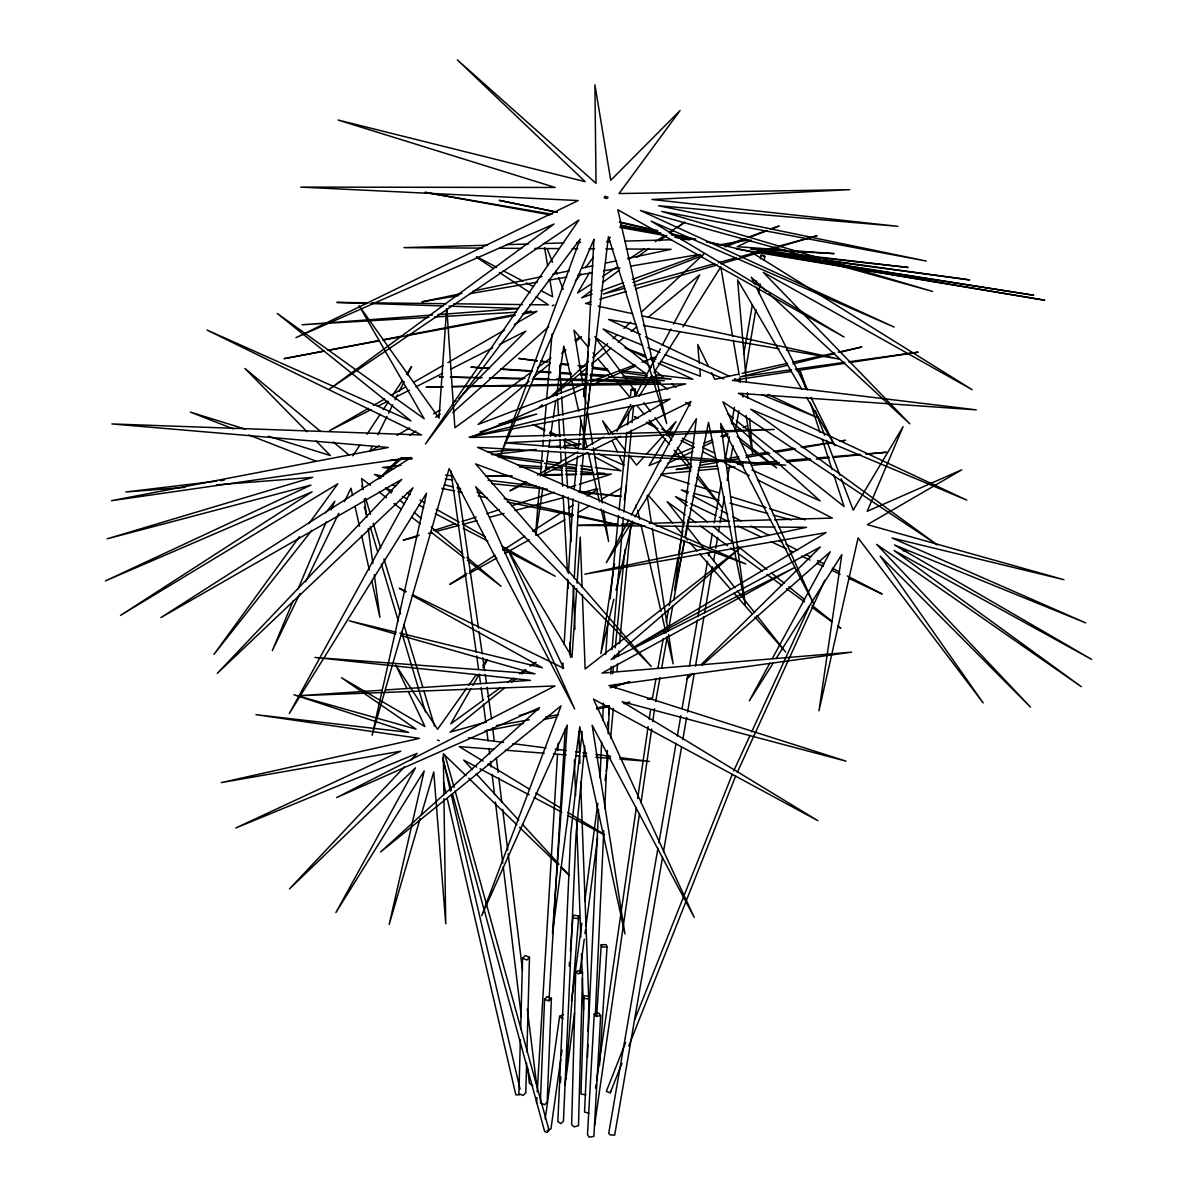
<?xml version="1.0" encoding="UTF-8"?>
<svg xmlns="http://www.w3.org/2000/svg" width="1197" height="1197" viewBox="0 0 1197 1197"><rect width="100%" height="100%" fill="white"/><g stroke="black" fill="none" stroke-linecap="round" stroke-linejoin="round"><path stroke-width="1.5" d="M588.146 1031.395L588.999 996.368L584.076 995.605L580.964 1094.088L585.887 1094.836M587.518 1057.22L587.832 1044.308M520.366 1039.894L518.899 1093.684L523.179 1095.45L525.797 1092.726L526.605 1063.041M520.665 1028.762L522.58 958.273L525.214 955.55L529.478 957.316L526.919 1051.924M575.727 971.59L571.642 1124.641L574.156 1126.886L578.495 1125.704L582.58 972.652L580.066 970.408L575.727 971.59L578.226 973.834L582.58 972.652M540.416 1101.255L544.575 999.36L547.044 996.637L551.413 998.253L547.164 1102.003L544.71 1104.726L540.341 1103.11M598.53 809.501L584.54 1112.013L588.879 1113.225M599.996 777.751L601.642 742.275M602.675 719.861L603.453 703.058M605.697 654.505L608.031 621.034M595.373 1013.739L603.737 830.793M604.754 808.394L607.403 750.534M608.166 733.731L609.363 707.592M610.904 673.986L611.248 666.52M612.011 649.717L623.383 517.583M594.251 1013.874L587.488 1134.636L589.178 1137.15L593.892 1136.387L600.655 1015.64L598.964 1013.111L594.251 1013.874L595.941 1016.403L600.655 1015.64M549.064 999.585L565.208 729.227M569.667 654.639L573.782 585.662M574.231 578.196L578.675 503.623M536.54 1103.065L536.884 1097.484M537.214 1091.888L557.518 754.319M557.742 750.579L558.191 743.128M562.68 668.525L563.024 662.929M564.146 644.285L567.947 580.874M568.395 573.408L573.124 498.82M596.734 1015.146L601.223 944.777L606.146 944.613L607.029 946.932L599.488 1065.435M446.616 308.871L439.015 418.217L359.01 305.594L424.217 418.785L277.24 313.449L410.96 420.925L207.006 330.058L421.568 434.975L111.905 423.947L388.307 447.469L111.501 500.69L411.155 457.478L160.907 617.577L401.803 479.428L217.3 673.327L413.01 487.807L289.345 713.457L426.536 493.179L372.117 735.257L449.114 468.625L574.68 708.968L475.718 486.73L651.288 666.49L475.643 463.927L745.836 563.967L477.498 447.349L785.651 465.154L504.79 442.83L774.13 429.454L470.496 437.474L586.291 387.409M576.7 588.744L571.986 657.078L507.528 549.004L563.637 668.24L412.696 594.804M577.074 583.208L580.261 537.049L582.101 587.218M560.391 1082.567L560.809 1077.016M569.218 965.994L569.503 962.298M570.341 951.196L572.869 917.89L573.827 915.211L578.75 915.929L565.179 1085.125M535.658 533.428L539.473 486.835M540.55 473.788L542.391 451.434M542.84 445.838L543.303 440.242M543.603 436.516L546.206 404.84M546.67 399.244L552.026 334.023M623.891 512.002L628.994 456.192M629.323 452.466L631.358 430.142M632.046 422.706L633.572 405.963M634.59 394.801L635.098 389.205L632.39 388.412L631.103 389.833L630.55 395.384M579.752 492.476L583.493 453.483M583.852 449.773L584.914 438.641M587.054 416.361L587.413 412.636M587.772 408.925L589.193 394.067M589.552 390.357L590.091 384.791M590.794 377.369L591.153 373.644M591.872 366.222L592.231 362.511M610.545 738.07L613.358 708.429M615.303 688.036L615.647 684.34M616.889 671.367L617.592 663.961M618.295 656.54L618.819 650.988M619.522 643.567L630.819 524.989M584.749 746.015L576.056 834.174L563.443 1121.2L560.959 1123.639L557.847 1121.664L570.67 834.593L582.251 731.621M610.246 598.844L618.55 515.608M619.103 510.057L626.854 432.371M627.587 424.98L628.889 412.022M607.552 725.696L607.926 721.986M608.66 714.564L609.393 707.158M612.699 673.791L613.433 666.37M614.166 658.948L614.525 655.253M615.258 647.831L624.984 549.573M574.081 489.528L577.523 456.072M578.286 448.636L579.243 439.344M579.632 435.633L581.158 420.76M583.642 396.596L588.236 351.978M588.804 346.397L589.567 338.96M565.837 1079.395L574.56 1012.976M579.887 972.383L584.256 939.181M584.974 933.645L585.468 929.949M585.946 926.269L597.587 837.705M605.098 780.519L605.817 774.983M606.31 771.302L608.241 756.534M571.493 1000.737L581.817 923.231M584.764 901.087L597.797 803.277M545.189 1118.896L559.612 1016.313L563.443 1014.637M560.735 1059.195L550.949 1128.816L547.119 1130.477M561.243 1055.53L562.021 1050.038M594.55 1125.494L639.437 813.87M641.023 802.813L651.647 729.048M652.709 721.671L654.564 708.774M595.552 1088.133L596.091 1084.452M596.615 1080.756L636.31 807.751M637.657 798.534L648.116 726.594M649.178 719.217L650.525 709.986M535.852 535.358L542.914 487.583M544.545 476.556L548.346 450.835M548.884 447.154L549.977 439.808M550.515 436.127L552.685 421.434M553.238 417.753L555.677 401.219M556.485 395.698L563.817 346.083L578.764 411.244M613.418 571.238L600.864 653.592L613.852 599.173M613.986 567.573L614.54 563.907M624.295 499.852L626.54 485.204M715.731 548.406L717.587 537.393M718.514 531.872L719.442 526.366M720.055 522.7L724.365 496.979M727.148 480.446L729.616 465.753M730.23 462.087L733.013 445.553M735.467 430.86L738.863 410.661M745.342 372.087L755.831 309.649M758.599 293.115L760.14 283.928M764.15 260.063L764.778 256.382L763.866 255.44L761.038 255.245L760.394 258.911M657.961 848.179L608.734 1133.215L610.141 1134.906L614.674 1135.145L662.525 857.411M658.919 842.673L676.066 743.367M677.337 736.005L680.824 715.776M682.095 708.429L687.811 675.332M689.412 666.13L697.342 620.166M697.986 616.485L707.517 561.318M708.459 555.797L709.103 552.116M663.467 851.89L681.542 747.048M682.799 739.686L686.614 717.616M687.557 712.095L694.215 673.477M695.487 666.116L704.031 616.455M704.674 612.774L712.589 566.794M713.547 561.273L714.804 553.912M709.746 548.45L712.305 533.787M714.235 522.805L721.282 482.481M725.457 458.66L729.302 436.666M731.547 423.843L734.434 407.354M738.923 381.693L739.551 378.028M743.726 354.207L752.389 304.726M755.906 284.572L756.549 280.906M655.702 701.397L659.966 677.487M661.612 668.285L666.864 638.854M668.165 631.492L672.774 605.742M673.746 600.221L681.302 557.907M681.961 554.226L684.265 541.343M685.238 535.822L688.2 519.274M652.32 698.958L655.986 678.819M657.976 667.836L663.288 638.555M664.275 633.063L664.948 629.398M666.28 622.081L668.599 609.258M669.258 605.592L677.891 557.997M678.564 554.346L681.213 539.697M681.886 536.032L682.874 530.54M683.547 526.875L684.205 523.224M684.579 541.164L674.629 590.525L696.415 418.711L635.023 516.82M685.327 537.513L708.534 422.332L745.252 604.335L720.639 423.424L813.362 603.228L722.853 401.818L937.326 544.889L750.699 409.209L966.772 500.122L738.414 393.304L976.228 409.853L732.384 380.407L791.247 371.459M616.021 590.106L632.465 521.174M635.487 508.471L636.355 504.85M420.117 818.598L389.16 924.503L424.157 770.973L335.863 912.608L415.449 767.861L289.465 888.922L404.391 766.918M421.164 815.022L433.748 771.93L445.748 923.815L443.967 798.594M588.999 996.368L588.251 998.956L583.313 998.193M625.627 1042.452L606.325 1091.395L610.246 1092.801L610.979 1090.557M578.75 915.929L577.792 918.608L572.869 917.89M610.246 1092.801L621.901 1063.355M628.754 1046.028L735.721 775.821M634.575 1019.964L732.265 774.354M293.175 600.789L272.332 650.57L299.893 593.652M298.203 588.774L326.227 521.817M331.255 509.802L334.846 501.214L325.629 512.885M737.277 772.424L824.823 580.231M733.731 770.943L750.1 735.332M751.656 731.936L809.337 606.475M305.564 581.937L338.811 513.304M344.482 501.573L350.975 488.181L352.591 495.453M372.222 446.376L369.768 451.374L379.344 445.748M377.953 434.735L386.975 416.436M388.606 413.115L392.706 404.795M395.16 399.813L397.613 394.815M399.259 391.494L404.167 381.514M407.444 374.856L411.544 366.551L406.486 374.242M628.784 519.962L606.31 562.725L632.046 521.578M631.373 515.024L691.013 401.534L625.627 433.778M616.724 430.815L630.714 404.541M635.083 396.342L660.43 348.716M662.165 345.439L670.918 329.01M673.537 324.088L699.751 274.831L648.25 317.355M769.806 663.168L749.337 700.843L773.217 663.093M772.469 658.26L830.299 551.787L702.145 665.203M471.005 688.589L450.805 723.856L483.618 699.916M472.83 685.372L479.264 674.15M482.93 667.746L487.523 659.727M589.702 272.303L577.582 293.026L591.572 283.779M607.418 242.003L610.201 237.215M665.382 438.895L649.088 465.573L661.058 460.71M667.298 435.753L675.916 421.628L666.071 432.506M617.098 431.01L633.063 405.768M639.048 396.312L652.006 375.798M653.996 372.641L679.941 331.614M682.933 326.886L720.833 266.931L732.654 336.566M776.195 658.38L841.85 554.57L818.987 710.794L858.114 537.917L983.171 702.923L880.214 556.096L1030.497 707.128L876.653 544.381L1081.34 686.719L894.114 550.53L1091.634 659.397L894.503 544.964L1085.709 622.904L892.064 537.992L1063.938 579.692L867.376 524.63L961.745 469.837L867.212 511.314L903.107 426.596L853.237 510.176L841.237 478.785M352.816 455.833L359.893 445.06M366.985 434.287L380.152 414.267M383.19 409.643L388.247 401.953M392.302 395.788L402.431 380.407M466.621 688.305L437.578 729.272L395.713 664.933L406.785 688.26M468.775 685.268L476.301 674.644M482.75 665.532L487.059 659.472M299.474 536.63L213.949 654.385L311.819 530.391M309.335 523.044L337.838 483.797L120.493 615.408L312.103 491.787L105.366 580.919L310.921 485.114L107.191 538.815L312.716 477.364L216.507 484.89M575.338 281.1L580.964 273.679M585.453 267.739L593.323 257.34M635.098 389.205L633.812 390.626L631.103 389.833M643.926 456.97L636.535 465.124L628.634 454.8M646.38 454.247L663.617 435.214M551.413 998.253L548.944 1000.961L544.575 999.36M410.78 760.14L417.169 753.362L235.764 827.98L400.786 751.192L221.295 782.599L419.399 738.384L255.993 714.669L408.626 732.399L293.908 694.739L416.077 729.168L341.564 677.771L424.965 726.579L408.357 691.582M529.478 957.316L526.86 960.039L522.58 958.273M398.526 459.035L378.836 478.815L402.506 457.598M458.915 398.347L525.857 331.06L499.239 344.571M692.12 673.537L686.824 678.759L692.405 673.821M701.367 664.41L820.379 546.999L635.712 646.021L826.08 532.62L584.839 574.156L704.794 548.825M549.049 398.242L588.535 361.449M592.62 357.634L607.597 343.674M613.044 338.601L617.128 334.801M623.936 328.442L630.744 322.098M641.637 311.953L704.27 253.584M452.661 412.681L548.765 326.586M529.119 381.155L478.127 424.411L587.936 382.681M533.353 377.549L550.351 363.125M561.677 353.519L565.927 349.913M575.847 341.504L581.503 336.701M539.518 407.13L542.376 404.766M552.386 396.491L586.725 368.152M592.455 363.424L611.054 348.058M618.206 342.162L623.921 337.434M631.073 331.524L636.804 326.796M504.595 687.871L450.117 732.145L486.087 722.06M511.762 682.036L516.072 678.549M521.802 673.881L526.111 670.38M531.842 665.727L536.136 662.225M592.141 290.183L581.682 297.873L592.171 294.043M602.6 282.507L619.044 270.447M636.969 257.28L648.924 248.497M659.382 240.821L666.864 235.345M669.841 233.146L672.834 230.946M677.322 227.654L684.789 222.178L669.258 232.442M488.107 696.654L500.032 687.961M507.498 682.514L513.468 678.16M519.438 673.806L525.408 669.452M529.882 666.19L534.356 662.929M531.453 372.058L454.89 427.718L446.87 308.871M537.453 367.688L550.964 357.873M574.994 340.412L579.498 337.135M409.703 435.334L415.808 431.1M435.633 417.289L440.212 414.117M602.45 276.597L616.425 267.35M628.859 259.136L644.39 248.871M655.268 241.689L664.589 235.525M466.95 573.363L449.788 584.405L465.992 575.293M470.077 571.358L495.049 555.303M502.86 550.291L524.705 536.241M532.515 531.214L563.727 511.149M568.41 508.141L573.094 505.134M587.143 496.097L598.081 489.079M396.925 435.424L409.688 427.913M433.658 413.848L440.047 410.092M452.825 402.581L456.012 400.711M368.452 408.327L329.549 430.696L371.145 409.583M373.314 405.529L384.656 398.99M391.135 395.264L405.723 386.87M413.833 382.217L443.01 365.429M447.873 362.631L504.595 329.998M514.321 324.402L537.004 311.355L522.341 314.093M526.126 481.568L509.952 490.83L526.71 482.571M537.438 475.074L577.882 451.897M582.73 449.114L603.767 437.055M608.615 434.272L670.081 399.05L469.074 437.159L685.791 383.908L452.257 386.721M469.239 573.483L496.8 558.011M504.91 553.463L529.239 539.802M537.348 535.254L564.909 519.782M569.772 517.059L573.019 515.234M577.882 512.511L589.238 506.136M602.211 498.865L621.677 487.942M552.251 305.878L554.002 304.936M377.803 406.217L387.783 401.145M394.426 397.763L409.404 390.177M416.062 386.796L442.681 373.284M451 369.065L492.58 347.953M540.131 475.957L587.069 452.795M592.096 450.311L620.6 436.262M751.118 240.043L737.187 246.687L785.636 250.158M667.717 463.314L692.854 451.404M702.908 446.646L712.963 441.873M723.018 437.114L728.045 434.735M734.749 431.548L739.791 429.169M743.142 427.583L746.494 425.997M589.702 385.928L635.682 366.058M644.195 362.362L647.607 360.896M651.003 359.429L656.121 357.215M673.013 455.848L693.527 447.513M703.776 443.354L712.32 439.883M720.863 436.411L727.686 433.628M736.23 430.157L739.656 428.765M624.25 285.963L603.378 294.058L624.924 288.178M632.959 282.597L702.564 255.619M725.187 246.866L746.075 238.772M749.561 237.425L766.963 230.677M770.434 229.33L779.142 225.964L770.404 229.136M591.423 381.349L634.994 364.786M641.966 362.137L655.911 356.841M600.909 290.871L623.622 282.597M632.36 279.41L700.514 254.587M724.978 245.684L744.19 238.682M747.691 237.41L766.903 230.408M419.189 535.134L403.18 540.221L417.588 536.391M433.419 530.615L454.77 523.822M461.877 521.563L476.107 517.044M486.79 513.663L499.239 509.698M511.688 505.747L554.391 492.191M568.62 487.673L575.742 485.413M579.288 484.276L611.323 474.102L581.413 474.625M480.072 431.922L536.72 414.027L499.059 424.037M519.199 715.567L538.859 709.567M610.32 687.766L629.966 681.766L611.966 686.734M590.839 301.853L585.498 303.41L590.944 304.607M599.742 299.25L626.465 291.44M635.383 288.836L717.317 264.881M720.893 263.834L817.087 235.719L779.367 246.013M633.901 285.724L714.714 263.669M718.305 262.682L736.275 257.789M739.866 256.801L775.776 247.001M428.406 533.518L432.012 532.56M435.618 531.603L459.05 525.393M462.655 524.436L477.079 520.605M489.693 517.254L504.102 513.423M514.919 510.55L563.592 497.638M583.418 492.386L596.031 489.034M787.446 365.235L740.255 376.816L791.606 369.708M792.893 363.903L834.623 353.654M840.07 352.307L861.855 346.965L838.259 352.172M738.429 374.167L714.833 379.359L711.587 372.731M742.065 373.359L787.431 363.364M792.878 362.167L834.623 352.965M461.952 293.415L421.928 301.853L458.601 295.584M472.86 291.11L541.987 276.537M552.894 274.233L569.263 270.776M581.996 268.083L592.919 265.794M605.652 263.101L616.56 260.796M627.467 258.492L671.128 249.29L626.3 249.021M708.415 548.046L806.569 527.323L778.723 527.099M484.89 731.023L523.343 723.467M543.483 719.517L556.291 717.003M596.57 709.073L609.393 706.559M624.041 703.686L629.532 702.609M324.357 350.96L284.048 358.666L324.372 351.125M328.023 350.257L379.314 340.442M382.98 339.739L403.12 335.878M406.785 335.19L514.875 314.512M524.032 312.761L531.363 311.355L525.767 311.684M328.038 350.437L379.374 340.831M383.04 340.157L515.009 315.469M496.456 725.562L529.298 719.786M545.712 716.898L558.475 714.654M596.779 707.906L609.557 705.661M624.146 703.103L629.622 702.13M688.948 467.279L676.081 469.493L690.968 468.266M699.976 465.379L718.365 462.207M729.392 460.306L738.579 458.72M745.94 457.463L769.836 453.334M775.342 452.391L795.571 448.905M802.933 447.633L832.334 442.561M469.598 293.714L537.438 282.103M548.435 280.233L566.765 277.091M577.762 275.205L592.425 272.707M603.438 270.821L619.926 267.993M630.939 266.123L698.764 254.512M748.993 239.924L719.502 244.787L706.799 241.884M665.323 467.982L691.013 464.032M700.2 462.626L716.719 460.082M729.557 458.107L738.744 456.7M746.09 455.578L768.115 452.197M773.621 451.344L793.806 448.247M801.152 447.109L832.364 442.321M796.768 370.621L844.588 363.349M850.109 362.511L918.159 352.172L848.464 361.823M795.272 369.2L844.798 362.332M216.732 481.104L125.85 491.982L185.056 487.344M220.443 480.655L224.138 480.206M400.98 465.289L382.442 467.458L393.559 468.805M491.787 454.695L536.256 449.488M556.65 447.109L560.361 446.69M564.056 446.257L580.74 444.296M661.073 474.102L690.639 471.229M698.031 470.526L718.365 468.551M727.611 467.653L735.003 466.935M751.626 465.334L779.352 462.641M786.743 461.922L810.758 459.603M816.309 459.064L829.237 457.808M832.932 457.449L860.658 454.755M866.209 454.232L886.528 452.257L866.044 453.932M389.803 460.441L412.037 458.556M488.047 452.107L519.558 449.429M549.228 446.915L560.346 445.972M564.056 445.658L580.74 444.237M698.42 467.668L717.048 466.142M737.532 464.466L743.128 464.002M750.579 463.389L776.644 461.249M785.965 460.486L810.174 458.511M817.626 457.897L828.803 456.985M832.514 456.685L860.463 454.396M432.416 315.035L302.063 324.761L428.825 317.355M437.997 314.616L518.077 308.631M382.038 690.205L298.472 695.741L555.004 685.956L336.671 797.561L539.623 707.622L380.571 851.995L561.049 705.886L481.718 915.615L567.273 725.023L552.46 933.286L579.767 726.624L624.939 933.899L592.141 725.217L694.2 917.396L593.473 699.138L817.88 820.708L622.126 701.681L845.935 761.127L608.944 685.582L851.695 652.156L602.031 673.103L794.449 567.632L611.009 659.577L740.838 547.463L585.124 668.988L582.385 594.655M385.748 689.951L530.585 680.345L314.931 657.467L534.999 673.806L401.1 635.592M434.421 317.025L516.446 312.222M519.782 1094.746L515.847 1094.881L447.259 798.623M607.029 946.932L602.091 947.081L601.223 944.777M487.628 245.19L404.002 247.644L482.466 248.138M506.211 244.637L528.505 243.979M543.378 243.545L563.817 242.931M576.819 242.557L580.545 242.437M606.55 241.674L610.275 241.57M625.133 241.121L671.592 239.759M680.884 239.475L695.741 239.041L671.801 234.911M617.532 524.286L578.301 525.423L645.108 525.977M621.258 524.181L638.076 523.688M649.283 523.373L684.789 522.341M688.514 522.236L729.616 521.054M733.357 520.949L770.718 519.872M774.459 519.767L832.364 518.092L757.536 479.758M452.137 386.526L526.545 385.075M530.271 385L660.475 382.471L532.231 379.24M485.593 475.912L507.917 475.478M543.273 474.76L561.887 474.401M565.612 474.326L576.774 474.102M580.5 474.027L593.517 473.773M597.243 473.698L604.694 473.548L597.273 472.98M486.117 476.256L512.286 475.808M544.051 475.269L562.74 474.94M566.465 474.88L575.817 474.715M499.269 248.228L521.697 248.378M534.76 248.452L559.044 248.602M572.121 248.677L577.732 248.722M588.939 248.781L594.55 248.826M605.757 248.886L613.223 248.931M656.24 526.067L682.23 526.291M685.941 526.321L730.469 526.695M734.18 526.725L775.013 527.069M368.422 302.781L336.881 302.422L366.761 303.41M372.132 302.826L446.346 303.694M453.768 303.784L522.431 304.577M529.852 304.666L548.406 304.876L536.151 296.766M450.476 377.085L482.092 377.624M489.528 377.758L524.87 378.357M534.161 378.521L549.049 378.776M556.485 378.895L586.246 379.404M589.956 379.464L664.365 380.736L608.54 376.816M450.461 377.175L470.9 377.698M474.625 377.788L480.192 377.923M489.483 378.162L522.939 379M370.501 303.529L443.354 305.953M448.95 306.133L518.062 308.437M489.423 368.257L470.87 367.15L489.483 368.467M500.57 368.93L532.111 370.816M539.533 371.265L550.665 371.923M559.942 372.476L571.074 373.15M580.35 373.703L587.772 374.137M591.483 374.362L608.196 375.364M623.038 376.247L671.278 379.135L651.048 376.397M408.252 458.017L411.963 458.256M517.912 465.169L542.076 466.74M545.802 466.995L562.53 468.087M566.241 468.326L575.533 468.925M581.114 469.299L592.261 470.017L581.233 468.476M764.778 256.382L761.038 255.245M500.645 369.245L532.261 371.459M537.842 371.863L550.874 372.776M560.181 373.419L571.343 374.212M580.635 374.856L586.216 375.26M589.941 375.514L604.829 376.561M791.232 250.562L834.1 253.614L750.758 249.156L808.14 255.829M400.741 457.882L411.858 458.735M519.393 466.995L541.657 468.7M545.353 468.985L549.064 469.269M552.775 469.553L562.051 470.271M565.747 470.556L576.879 471.409M580.59 471.693L593.562 472.695M494.316 749.337L459.214 746.614L483.169 761.112M505.388 750.205L544.186 753.227M553.418 753.945L566.346 754.948M575.577 755.666L579.273 755.965M582.969 756.25L586.665 756.534M595.897 757.252L610.679 758.404M619.911 759.122L649.462 761.427L619.911 757.581M445.359 479.159L452.765 479.877M491.713 483.693L547.328 489.154M578.854 492.251L621.497 496.426L601.118 493.912M811.85 256.263L908.104 267.47L762.594 251.445L819.9 259.315M537.184 360.671L518.63 358.457L537.034 360.955M540.894 361.105L548.301 361.988M561.288 363.544L568.695 364.427M577.971 365.519L585.393 366.402M592.799 367.284L607.642 369.05M622.47 370.816L646.575 373.688M655.851 374.796L692.928 379.21L658.141 363.155M445.449 475.074L451.015 475.748M488.077 480.236L536.256 486.072M578.884 491.234L597.408 493.463M495.319 454.98L543.423 461.04M547.119 461.503L560.076 463.134M565.627 463.823L576.715 465.229M580.425 465.693L591.527 467.084M595.223 467.548L621.123 470.81L595.089 457.119M468.506 737.861L503.593 742.439M512.825 743.636L546.056 747.96M555.288 749.172L566.361 750.609M575.592 751.806L579.288 752.285M582.984 752.763L586.68 753.257M595.911 754.454L610.679 756.369M819.87 259.839L757.013 251.43L1033.684 295.24L780.085 255.634L1044.682 300.208L736.245 248.931M823.581 260.333L969.66 279.903L823.596 259.824M540.7 361.449L546.221 362.197M560.929 364.187L568.291 365.19M579.333 366.686L582.999 367.18M592.201 368.422L608.749 370.666M619.792 372.162L647.368 375.888M498.461 456.82L540.76 462.775M544.44 463.299L575.712 467.698M636.056 324.192L608.555 319.464L640.47 334.457M643.388 325.449L779.082 348.761M786.414 350.018L839.591 359.16L641.757 315.754M552.116 214.263L425.04 192.343L549.992 214.832M620.241 226.024L660.759 233.011M619.807 227.4L665.741 235.674M674.928 237.32L689.637 239.969M557.278 212.153L499.149 200.348L557.218 212.378M620.839 225.066L657.168 232.442M675.332 236.138L688.051 238.712L671.801 234.747M620.734 225.545L657.033 233.071M680.629 237.949L684.25 238.712M383.579 476.316L374.481 474.431L381.005 478.097M441.783 488.376L454.516 491.009M458.152 491.772L461.803 492.521M478.172 495.917L487.254 497.802M507.274 501.947L572.75 515.518M578.211 516.655L618.221 524.944M598.201 306.193L632.689 313.764M619.672 221.954L657.796 230.662M670.5 233.58L688.649 237.724M706.35 241.495L750.534 251.699L972.173 389.698L763.267 272.317L909.81 423.828L769.058 293.654M444.326 484.8L453.394 486.88M457.015 487.718L460.636 488.556M476.945 492.296L482.376 493.553M504.117 498.55L572.959 514.396M578.39 515.653L618.25 524.825M619.418 222.328L657.348 231.32M396.222 632.225L349.315 620.824L395.743 634.066M399.828 633.108L542.361 667.776L412.277 595.508M688.484 491.862L681.273 489.887L687.916 493.329M693.901 493.344L719.143 500.226M729.961 503.189L767.831 513.528M773.232 515.009L791.262 519.932M903.062 550.455L906.668 551.443L903.107 550.336M245.325 429.154L190.413 412.127L233.49 428.96M268.367 436.292L330.372 455.533L316.128 441.02M661.013 474.835L689.487 483.723M694.829 485.383L719.756 493.149M730.439 496.486L766.035 507.588M769.596 508.695L805.192 519.797M437.548 740.09L439.299 740.689M645.557 355.614L624.999 347.878L646.545 357.813M650.704 357.544L655.836 359.474M660.983 361.419L700.395 376.247L699.781 368.796M249.006 435.02L316.203 461.264M642.729 345.364L603.079 328.966L651.228 367.509M647.891 347.504L659.966 352.487M665.128 354.626L723.736 378.88M761.651 394.561L816.818 417.379L768.1 394.486M545.039 429.783L533.293 424.501L544.635 430.591M550.081 432.057L560.151 436.591M565.193 438.85L578.615 444.895M598.769 453.977L623.951 465.304L619.208 455.429M637.911 418.247L634.5 416.691L637.821 418.396M646.425 422.107L654.939 425.967M661.746 429.065L673.672 434.466M682.185 438.326L694.11 443.743M702.624 447.603L714.549 453.005M724.769 457.643L743.502 466.142M752.015 470.002L820.154 500.915L731.143 421.06M651.512 360.102L654.819 361.629M645.497 336.836L729.482 376.322M734.524 378.686L739.551 381.05M687.302 502.156L675.542 496.605L687.153 505.852M690.669 503.742L715.866 515.623M719.217 517.209L727.611 521.159M737.696 525.917L761.202 537.004M771.287 541.762L786.399 548.884M789.766 550.47L793.117 552.056M801.511 556.021L809.92 559.987M816.638 563.144L823.356 566.316M831.75 570.281L840.144 574.231M848.538 578.196L882.129 594.041L847.281 575.966M405.978 591.542L399.274 588.281L405.783 591.887M647.801 423.514L657.781 428.631M664.425 432.027L672.744 436.292M681.048 440.556L694.35 447.379M702.669 451.628L715.971 458.451M724.29 462.715L749.232 475.493M692.898 495.917L717.796 508.83M721.118 510.55L727.761 513.992M732.729 516.58L741.033 520.875M750.998 526.037L769.252 535.508M779.217 540.67L782.539 542.391M785.86 544.111L797.471 550.141M805.776 554.45L810.758 557.024M817.401 560.465L824.03 563.922M832.334 568.216L838.977 571.657M385.928 487.852L392.511 491.294M402.372 496.441L407.294 499.014M418.8 505.014L423.738 507.588M435.244 513.603L458.256 525.618M463.179 528.191L487.837 541.059M502.62 548.78L555.228 576.251L501.498 545.982M476.765 256.786L496.56 267.215M503.159 270.702L522.954 281.13M526.261 282.866L532.86 286.337M541.119 290.691L552.655 296.766L549.992 280.397M549.513 433.149L556.021 436.576M564.161 440.855L578.809 448.561M586.949 452.84L590.196 454.546M476.735 767.023L463.643 760.065L472.426 769.656M480.012 768.758L529.104 794.853M534.012 797.456L561.827 812.254M568.366 815.726L604.365 834.863M392.392 484.516L395.653 486.356M407.055 492.775L410.302 494.615M420.072 500.107L424.965 502.86M436.366 509.294L459.154 522.131M462.416 523.957L485.204 536.81M487.957 764.015L529.463 789.137M535.837 793.013L561.378 808.469M567.767 812.344L604.485 834.563M476.406 257.22L493.254 268.382M499.388 272.437L530.017 292.711M594.804 336.821L646.335 373.973M650.884 377.25L653.921 379.434M656.944 381.619L667.552 389.264M685.746 402.387L690.295 405.663M720.609 427.509L725.143 430.785M740.3 441.723L776.688 467.952L737.292 436.411M685.253 514.89L667.133 501.678L683.233 522.101M688.275 517.089L695.831 522.595M700.365 525.902L727.552 545.727M730.574 547.942L735.108 551.233M738.13 553.448L762.294 571.074M766.828 574.365L781.94 585.393M786.474 588.685L804.593 601.911M812.15 607.418L831.795 621.737M837.825 626.136L840.848 628.35L837.945 626.031M532.68 1085.694L529.388 1083.27L527.383 1066.617M559.612 1016.313L562.829 1018.722M370.412 485.294L361.614 478.501L363.065 489.603M379.225 492.102L386.556 497.772M393.903 503.443L401.234 509.129M411.514 517.059L420.312 523.867M430.591 531.812L464.346 557.907M467.279 560.166L501.049 586.261L466.875 557.203M727.507 413.593L733.342 418.232M736.245 420.566L844.08 506.555L833.755 474.775M690.056 508.171L707.457 522.027M713.247 526.65L733.552 542.84M737.906 546.296L766.903 569.413M771.257 572.884L784.304 583.283M788.658 586.739L804.608 599.458M811.85 605.233L832.154 621.408M655.597 371.01L662.899 376.846M671.652 383.848L676.021 387.364M320.452 431.294L244.936 368.452L307.075 431.773M333.275 441.962L348.94 454.995M385.703 488.211L391.404 493.044M399.948 500.316L404.227 503.952M414.192 512.421L421.314 518.466M431.279 526.949L462.596 553.583M766.334 291.125L751.297 277.21L754.604 283.884M466.037 775.686L443.324 753.736L443.907 794.853M468.715 778.259L516.82 824.748M519.483 827.336L558.236 864.773M560.914 867.361L568.934 875.112L561.408 866.897M476.182 773.756L518.795 820.319M522.55 824.434L558.909 864.144M648.131 495.064L672.684 523.089M675.138 525.887L682.499 534.296M684.953 537.109L687.407 539.907M689.876 542.705L697.238 551.114M699.691 553.927L730.379 588.954M734.06 593.158L752.479 614.181M754.933 616.994L785.621 652.021L756.863 615.527M588.281 347.25L573.947 330.103L583.014 385.269M593.054 352.98L595.433 355.838M597.827 358.696L630.041 397.299M637.208 405.873L644.36 414.461M649.133 420.177L669.422 444.491M674.195 450.207L690.908 470.226M696.863 477.379L721.926 507.393L697.402 474.476M686.689 526.485L705.093 549.842M707.397 552.76L735.003 587.802M737.307 590.72L754.559 612.61M612.804 434.137L602.63 420.865L608.944 434.032M615.063 437.085L625.238 450.371M595.911 338.317L637.178 393.678M643.866 402.656L650.555 411.633M655.028 417.618L671.741 440.062M677.322 447.543L691.821 466.995M801.84 389.339L737.576 279.829L745.716 374.242M806.569 397.389L834.922 445.703L810.908 397.329M756.265 287.22L806.763 388.98M708.34 366.102L697.776 344.556L699.317 363.2M612.101 440.616L617.637 452.137M547.164 248.737L552.52 262.278M555.857 270.746L557.203 274.128M558.535 277.524L563.218 289.375M807.257 389.818L799.925 370.636L805.671 388.292M815.262 410.751L824.583 435.169M826.573 440.406L839.905 475.284M810.249 402.401L820.005 432.416M822.294 439.479L832.035 469.478M361.868 485.877L362.945 489.423M365.639 498.326L370.471 514.336M373.165 523.224L380.706 548.136M383.938 558.804L400.621 613.956M403.853 624.625L422.691 686.898M423.768 690.445L434.526 726.025M364.337 507.034L367 515.952M370.172 526.635L377.609 551.578M381.334 564.056L398.332 621.063M401.519 631.747L425.414 711.931M445.03 755.367L454.157 787.506M455.159 791.082L549.079 1130.327L547.268 1132.407L544.65 1131.539L452.451 793.746M442.516 757.97L451.449 790.17M443.279 760.319L450.491 791.202M451.329 794.838L520.067 1089.105M637.612 510.266L639.707 519.303M640.949 524.72L661.013 611.458M661.851 615.063L666.026 633.138M666.864 636.759L673.133 663.856L668.614 634.575M443.474 782.269L446.002 793.177M580.006 416.676L584.166 434.78M585.004 438.401L587.069 447.454M588.326 452.885L599.532 501.752M601.193 508.994L608.66 541.583L603.527 510.326M355.045 506.361L359.534 526.366M361.569 535.463L369.304 569.996M371.758 580.904L379.898 617.263L374.287 574.71M733.282 340.232L739.192 375.035M739.821 378.701L740.434 382.367M742.305 393.364L742.933 397.03M746.045 415.359L752.584 453.828L749.546 418.666M583.612 388.95L586.021 403.658M587.532 412.86L592.665 444.117M593.278 447.798L602.33 502.964M544.635 247.659L547.613 265.854M647.188 495.483L651.422 522.939M652.26 528.431L668.061 630.924M457.553 483.753L478.486 628.081M479.024 631.777L482.256 653.981M482.795 657.677L484.665 670.634M485.204 674.33L486.551 683.577M487.089 687.287L491.533 718.739M450.88 470.87L476.182 652.215M476.705 655.911L478.516 668.869M479.279 674.42L480.581 683.667M481.089 687.377L482.9 700.32M483.423 704.031L485.832 722.524M364.292 498.85L366.731 517.343M368.197 528.446L372.836 563.607M492.67 727.985L494.256 740.943M496.321 757.581L498.147 772.379M498.82 777.93L501.782 801.99M502.695 809.381L507.723 850.079M508.171 853.79L522.535 970.333M527.323 1009.176L536.451 1083.18M486.715 729.931L488.062 741.033M488.96 748.424L489.618 753.975M490.516 761.382L491.189 766.933M492.087 774.324L494.541 794.673M495.438 802.08L502.8 863.127M503.249 866.823L521.353 1016.672M746.03 377.938L746.344 381.634M747.317 392.751L747.796 398.302M559.642 365.175L561.438 393.05M561.677 396.761L562.889 415.344M563.129 419.07L564.206 435.798M564.46 439.508L565.059 448.8M565.298 452.511L567.587 487.822M568.186 497.114L571.074 541.732M557.174 391.389L557.383 395.1M557.607 398.825L558.565 415.554M558.775 419.264L559.732 435.992M559.957 439.718L560.48 449.01M560.705 452.72L561.228 462.012M561.453 465.738L562.62 486.177M563.159 495.483L567.393 571.702M573.348 586.395L574.949 629.278M578.779 731.801L579.543 752.315M579.677 756.04L579.961 763.491M580.65 782.135L588.924 1003.984M567.662 579.168L568.006 588.49M569.996 642.55L570.55 657.452M574.321 759.975L575.637 795.392M576.52 819.631L580.844 937.056M581.473 953.844L582.161 972.488M582.355 978.069L583.538 1009.759M593.936 239.43L582.924 447.843L608.435 236.692L666.714 423.663L617.802 209.744L844.109 337.06L651.153 221.161L894.114 327.065L640.425 210.507L932.598 291.44L661.687 211.42L926.209 261.036L658.664 205.749L897.945 226.338L651.961 199.51L849.72 189.665L619.058 193.555L680.12 110.498L610.739 180.298L594.909 84.852L596.031 183.35L457.299 59.85L585.138 181.66L338.123 120.029L555.154 187.465L300.746 187.106L578.151 200.557L295.913 337.674L554.061 224.019L329.489 389.07L578.884 220.053L425.444 443.937L580.201 239.086L500.63 454.755L593.936 239.43M605.383 196.413L604.096 197.685L606.804 198.537L608.091 197.266L605.383 196.413M651.512 698.285L647.846 699.003L651.512 698.285M845.202 440.346L839.696 441.304L845.202 440.346M442.845 386.706L426.102 387.035L442.92 386.826M443.025 376.965L439.314 376.905L443.025 376.995"/></g></svg>
